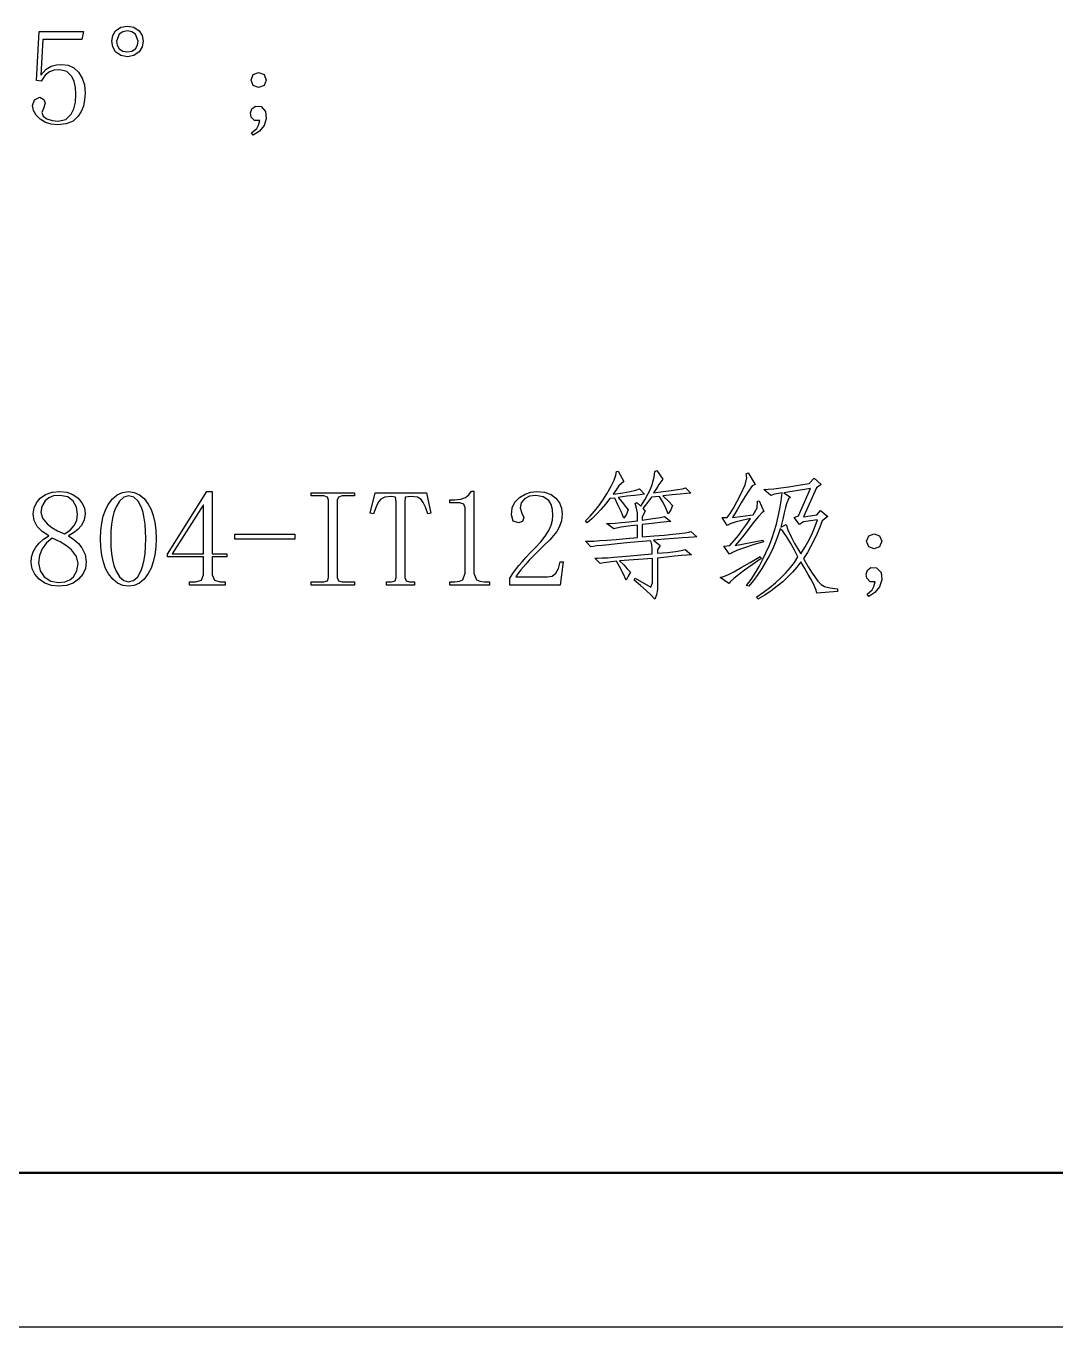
# Model space of a CAD drawing. Extents: x 0 to 420, y 0 to 297.
# Drawn here: x 107.63 to 141.07, y 0 to 42.24 of the extents above; entities that cross this region are included whole.
import ezdxf

# ---------------------------------------------------------------- set-up
doc = ezdxf.new("R2010")
doc.units = 0

msp = doc.modelspace()

# ---------------------------------------------------------------- linework, layer by layer
at = {"color": 7, "lineweight": 50}
msp.add_line((415, 5), (25, 5), dxfattribs=at)
at = {"color": 7, "lineweight": 25}
msp.add_line((0, 0), (420, 0), dxfattribs=at)
for points in [[(110.536, 42.083), (110.712, 42.201), (110.922, 42.24), (111.133, 42.201), (111.308, 42.083), (111.401, 41.929), (111.431, 41.749), (111.401, 41.565), (111.308, 41.398), (111.133, 41.28), (110.922, 41.24), (110.712, 41.28), (110.536, 41.398), (110.444, 41.565), (110.414, 41.749), (110.444, 41.929)], [(108.793, 40.995), (109.002, 40.967), (109.183, 40.882), (109.337, 40.74), (109.454, 40.552), (109.524, 40.327), (109.548, 40.065), (109.534, 39.84), (109.493, 39.64), (109.424, 39.463), (109.328, 39.311), (109.156, 39.155), (108.931, 39.061), (108.653, 39.03), (108.45, 39.05), (108.263, 39.112), (108.092, 39.214), (107.955, 39.346), (107.873, 39.495), (107.846, 39.661), (107.907, 39.846), (108.074, 39.925), (108.214, 39.854), (108.249, 39.732), (108.197, 39.565), (108.144, 39.433), (108.186, 39.311), (108.311, 39.223), (108.484, 39.17), (108.671, 39.153), (108.918, 39.21), (109.1, 39.381), (109.183, 39.554), (109.233, 39.771), (109.249, 40.03), (109.235, 40.249), (109.191, 40.439), (109.118, 40.6), (108.953, 40.765), (108.723, 40.819), (108.543, 40.802), (108.39, 40.749), (108.254, 40.64), (108.127, 40.451), (107.969, 40.468), (108.056, 42.065), (109.495, 42.065), (109.442, 41.802), (108.179, 41.802), (108.109, 40.644), (108.282, 40.841), (108.451, 40.942), (108.62, 40.982)], [(110.659, 41.977), (110.572, 41.749), (110.594, 41.618), (110.659, 41.504), (110.778, 41.425), (110.922, 41.398), (111.067, 41.425), (111.186, 41.504), (111.251, 41.618), (111.273, 41.749), (111.186, 41.977), (111.067, 42.056), (110.922, 42.083), (110.778, 42.056)], [(115.428, 40.486), (115.358, 40.311), (115.183, 40.24), (115.007, 40.311), (114.937, 40.486), (115.007, 40.661), (115.183, 40.732), (115.358, 40.661)], [(115.218, 39.17), (115.051, 39.17), (114.946, 39.284), (114.92, 39.425), (114.964, 39.547), (115.078, 39.635), (115.262, 39.626), (115.411, 39.468), (115.428, 39.232), (115.358, 39.012), (115.209, 38.828), (115.007, 38.697), (114.955, 38.767), (115.121, 38.916), (115.176, 39.019)], [(128.483, 26.404), (128.39, 26.615), (128.296, 26.802), (128.202, 26.965), (127.939, 26.948), (127.808, 26.768), (127.659, 26.579), (127.729, 26.492), (127.641, 26.299), (127.641, 26.194), (127.986, 26.246), (128.226, 26.287), (128.36, 26.316), (128.571, 26.158), (128.421, 26.145), (128.216, 26.123), (127.956, 26.093), (127.641, 26.053), (127.641, 25.65), (128.021, 25.683), (128.35, 25.714), (128.627, 25.742), (128.853, 25.767), (129.027, 25.789), (129.149, 25.809), (129.22, 25.825), (129.413, 25.65), (129.301, 25.647), (129.14, 25.638), (128.931, 25.623), (128.672, 25.603), (128.365, 25.577), (128.009, 25.544), (128.22, 25.369), (128.132, 25.229), (128.132, 25.123), (128.458, 25.151), (128.716, 25.18), (128.905, 25.212), (129.027, 25.246), (129.238, 25.071), (129.092, 25.061), (128.909, 25.045), (128.688, 25.024), (128.429, 24.998), (128.132, 24.965), (128.132, 24.141), (128.13, 23.944), (128.101, 23.774), (128.045, 23.632), (127.917, 23.769), (127.764, 23.917), (127.584, 24.076), (127.378, 24.246), (127.413, 24.316), (127.922, 24.018), (127.974, 24.158), (127.974, 24.948), (126.904, 24.878), (127.037, 24.743), (127.154, 24.62), (127.255, 24.509), (127.185, 24.373), (127.115, 24.246), (127.017, 24.463), (126.912, 24.667), (126.799, 24.86), (126.569, 24.837), (126.394, 24.813), (126.273, 24.79), (126.097, 24.965), (126.195, 24.964), (126.332, 24.968), (126.507, 24.977), (126.72, 24.992), (126.972, 25.012), (127.262, 25.038), (127.59, 25.069), (127.957, 25.106), (127.957, 25.264), (127.948, 25.391), (127.922, 25.527), (127.508, 25.489), (127.142, 25.456), (126.826, 25.426), (126.558, 25.4), (126.339, 25.377), (126.168, 25.359), (126.047, 25.345), (125.974, 25.334), (125.799, 25.509), (125.911, 25.512), (126.065, 25.519), (126.263, 25.532), (126.504, 25.549), (126.787, 25.572), (127.114, 25.6), (127.483, 25.632), (127.483, 26.036), (127.185, 26.002), (126.957, 25.97), (126.799, 25.94), (126.711, 25.913), (126.483, 26.088), (126.602, 26.092), (126.761, 26.102), (126.961, 26.12), (127.202, 26.144), (127.483, 26.176), (127.483, 26.439), (127.457, 26.584), (127.413, 26.737), (127.466, 26.772), (127.588, 26.65), (127.717, 26.851), (127.821, 27.036), (127.901, 27.202), (127.957, 27.351), (128.023, 27.597), (128.045, 27.772), (128.115, 27.808), (128.308, 27.527), (128.176, 27.351), (128.104, 27.224), (128.009, 27.088), (128.32, 27.123), (128.579, 27.156), (128.786, 27.187), (128.941, 27.217), (129.045, 27.246), (129.22, 27.071), (129.071, 27.059), (128.869, 27.04), (128.615, 27.015), (128.308, 26.983), (128.501, 26.799), (128.624, 26.667), (128.562, 26.531)], [(126.852, 27.79), (127.045, 27.457), (126.878, 27.316), (126.792, 27.185), (126.694, 27.036), (127.004, 27.086), (127.251, 27.132), (127.434, 27.174), (127.553, 27.211), (127.711, 27.036), (127.572, 27.022), (127.382, 27.001), (127.142, 26.97), (126.852, 26.93), (126.982, 26.776), (127.093, 26.642), (127.185, 26.527), (127.124, 26.391), (127.045, 26.264), (126.949, 26.476), (126.85, 26.693), (126.746, 26.913), (126.588, 26.895), (126.447, 26.718), (126.302, 26.55), (126.155, 26.392), (126.005, 26.244), (125.852, 26.106), (125.799, 26.176), (125.945, 26.323), (126.087, 26.485), (126.225, 26.66), (126.36, 26.85), (126.492, 27.053), (126.633, 27.295), (126.731, 27.496), (126.786, 27.655), (126.799, 27.772)], [(131.238, 26.369), (131.37, 26.601), (131.379, 26.808), (131.431, 26.825), (131.589, 26.474), (131.535, 26.441), (131.418, 26.318), (131.238, 26.106), (131.084, 25.902), (130.936, 25.711), (130.794, 25.533), (130.659, 25.369), (131.554, 25.544), (131.572, 25.492), (131.235, 25.391), (130.957, 25.301), (130.736, 25.22), (130.572, 25.149), (130.466, 25.088), (130.291, 25.351), (130.484, 25.369), (130.623, 25.533), (130.759, 25.703), (130.892, 25.878), (131.023, 26.059), (131.151, 26.246), (130.873, 26.186), (130.655, 26.128), (130.496, 26.072), (130.396, 26.018), (130.238, 26.281), (130.396, 26.281), (130.49, 26.414), (130.596, 26.584), (130.714, 26.791), (130.844, 27.036), (130.983, 27.344), (131.038, 27.566), (131.01, 27.702), (131.08, 27.737), (131.308, 27.351), (131.212, 27.308), (131.063, 27.106), (130.966, 26.949), (130.852, 26.759), (130.721, 26.537), (130.572, 26.281)], [(132.115, 25.913), (132.041, 25.685), (131.956, 25.463), (131.862, 25.246), (131.759, 25.034), (131.645, 24.828), (131.523, 24.626), (131.391, 24.43), (131.249, 24.239), (131.098, 24.053), (131.028, 24.071), (131.172, 24.273), (131.306, 24.48), (131.432, 24.692), (131.548, 24.909), (131.656, 25.132), (131.754, 25.359), (131.843, 25.591), (131.923, 25.828), (131.994, 26.07), (132.055, 26.317), (132.108, 26.569), (132.151, 26.826), (132.186, 27.088), (131.927, 27.04), (131.817, 27.001), (131.589, 27.194), (131.728, 27.199), (131.909, 27.215), (132.133, 27.242), (132.4, 27.279), (132.71, 27.328), (133.063, 27.386), (133.221, 27.562), (133.449, 27.351), (133.291, 27.246), (132.87, 26.299), (133.308, 26.369), (133.431, 26.509), (133.659, 26.316), (133.484, 26.176), (133.408, 25.966), (133.322, 25.759), (133.225, 25.553), (133.117, 25.349), (132.999, 25.148), (132.87, 24.948), (133.028, 24.679), (133.151, 24.48), (133.238, 24.351), (133.344, 24.22), (133.449, 24.106), (133.554, 24.043), (133.729, 23.997), (133.975, 23.965), (133.975, 23.878), (133.308, 23.825), (133.289, 23.928), (133.194, 24.132), (133.119, 24.272), (133.026, 24.437), (132.913, 24.627), (132.782, 24.843), (132.657, 24.674), (132.518, 24.51), (132.365, 24.352), (132.199, 24.198), (132.019, 24.049), (131.825, 23.905), (131.617, 23.766), (131.396, 23.632), (131.361, 23.702), (131.578, 23.853), (131.78, 24.007), (131.968, 24.164), (132.142, 24.325), (132.301, 24.489), (132.447, 24.656), (132.578, 24.827), (132.694, 25.001), (132.577, 25.227), (132.46, 25.437), (132.344, 25.632), (132.199, 25.843)], [(109.585, 24.843), (109.558, 24.632), (109.476, 24.445), (109.339, 24.281), (109.158, 24.155), (108.942, 24.078), (108.69, 24.053), (108.456, 24.078), (108.246, 24.155), (108.059, 24.281), (107.912, 24.441), (107.825, 24.617), (107.795, 24.808), (107.812, 24.997), (107.862, 25.166), (107.945, 25.316), (108.059, 25.451), (108.202, 25.574), (108.374, 25.685), (108.157, 25.823), (107.997, 25.992), (107.899, 26.187), (107.866, 26.404), (107.891, 26.593), (107.967, 26.763), (108.094, 26.913), (108.265, 27.03), (108.476, 27.1), (108.725, 27.123), (108.955, 27.1), (109.154, 27.03), (109.322, 26.913), (109.448, 26.763), (109.524, 26.593), (109.55, 26.404), (109.517, 26.2), (109.418, 26.009), (109.314, 25.891), (109.177, 25.783), (109.006, 25.685), (109.187, 25.564), (109.333, 25.435), (109.445, 25.299), (109.55, 25.079)], [(110.96, 24.053), (110.774, 24.078), (110.604, 24.154), (110.45, 24.28), (110.311, 24.457), (110.216, 24.631), (110.142, 24.833), (110.089, 25.061), (110.058, 25.316), (110.047, 25.597), (110.058, 25.86), (110.088, 26.102), (110.139, 26.323), (110.21, 26.523), (110.302, 26.702), (110.438, 26.886), (110.593, 27.018), (110.767, 27.097), (110.96, 27.123), (111.144, 27.098), (111.313, 27.022), (111.465, 26.896), (111.6, 26.72), (111.692, 26.546), (111.763, 26.346), (111.814, 26.122), (111.844, 25.872), (111.854, 25.597), (111.844, 25.322), (111.814, 25.071), (111.763, 24.844), (111.692, 24.643), (111.6, 24.465), (111.465, 24.285), (111.313, 24.156), (111.144, 24.079)], [(113.675, 24.422), (113.746, 24.246), (113.939, 24.194), (114.096, 24.194), (114.096, 24.088), (112.939, 24.088), (112.939, 24.194), (113.132, 24.194), (113.333, 24.246), (113.395, 24.422), (113.395, 25.001), (112.219, 25.001), (112.219, 25.088), (113.5, 27.123), (113.675, 27.123), (113.675, 25.106), (114.149, 25.106), (114.149, 25.001), (113.675, 25.001)], [(116.892, 26.983), (116.892, 27.088), (118.296, 27.088), (118.296, 26.983), (117.892, 26.983), (117.778, 26.948), (117.734, 26.843), (117.734, 24.334), (117.778, 24.229), (117.892, 24.194), (118.296, 24.194), (118.296, 24.088), (116.892, 24.088), (116.892, 24.194), (117.296, 24.194), (117.419, 24.229), (117.454, 24.334), (117.454, 26.843), (117.419, 26.948), (117.296, 26.983)], [(120.244, 24.088), (119.332, 24.088), (119.332, 24.194), (119.489, 24.194), (119.612, 24.229), (119.647, 24.334), (119.647, 26.79), (119.63, 26.948), (119.489, 26.965), (119.281, 26.944), (119.147, 26.878), (119.078, 26.786), (118.999, 26.628), (118.911, 26.404), (118.805, 26.422), (118.963, 27.088), (120.63, 27.088), (120.77, 26.422), (120.682, 26.404), (120.596, 26.619), (120.523, 26.774), (120.463, 26.869), (120.343, 26.941), (120.139, 26.965), (119.946, 26.948), (119.928, 26.772), (119.928, 24.334), (119.972, 24.229), (120.086, 24.194), (120.244, 24.194)], [(122.168, 27.141), (122.168, 24.474), (122.256, 24.264), (122.361, 24.211), (122.501, 24.194), (122.677, 24.194), (122.677, 24.088), (121.396, 24.088), (121.396, 24.194), (121.554, 24.194), (121.705, 24.211), (121.808, 24.264), (121.887, 24.474), (121.887, 26.597), (121.844, 26.711), (121.712, 26.755), (121.396, 26.755), (121.396, 26.86), (121.554, 26.86), (121.745, 26.878), (121.896, 26.93), (122.012, 27.018), (122.098, 27.141)], [(124.74, 26.351), (124.724, 26.545), (124.678, 26.706), (124.6, 26.834), (124.424, 26.959), (124.179, 27.001), (123.983, 26.972), (123.819, 26.886), (123.707, 26.757), (123.67, 26.597), (123.731, 26.422), (123.793, 26.281), (123.749, 26.15), (123.617, 26.106), (123.451, 26.167), (123.389, 26.369), (123.418, 26.595), (123.506, 26.782), (123.652, 26.93), (123.832, 27.038), (124.019, 27.102), (124.214, 27.123), (124.47, 27.1), (124.678, 27.03), (124.837, 26.913), (124.949, 26.761), (125.016, 26.585), (125.038, 26.386), (125.014, 26.176), (124.942, 25.965), (124.865, 25.827), (124.762, 25.693), (124.635, 25.562), (124.441, 25.373), (124.266, 25.198), (124.109, 25.039), (123.972, 24.894), (123.854, 24.764), (123.697, 24.581), (123.589, 24.444), (123.529, 24.351), (124.565, 24.351), (124.709, 24.382), (124.828, 24.474), (124.915, 24.628), (124.968, 24.843), (125.073, 24.843), (124.968, 24.088), (123.337, 24.088), (123.337, 24.316), (123.453, 24.496), (123.626, 24.72), (123.735, 24.848), (123.861, 24.987), (124.003, 25.138), (124.161, 25.299), (124.342, 25.494), (124.489, 25.681), (124.6, 25.86), (124.678, 26.032), (124.724, 26.195)], [(132.308, 26.053), (132.361, 25.886), (132.484, 25.632), (132.587, 25.441), (132.687, 25.266), (132.782, 25.106), (132.927, 25.335), (133.054, 25.561), (133.163, 25.782), (133.254, 25.998), (133.326, 26.211), (132.87, 26.141), (132.747, 26.053), (132.572, 26.281), (132.712, 26.334), (133.098, 27.229), (132.238, 27.088), (132.449, 26.948), (132.383, 26.884), (132.326, 26.729), (132.294, 26.605), (132.251, 26.437), (132.198, 26.224), (132.133, 25.965)], [(109.304, 26.386), (109.269, 26.617), (109.164, 26.816), (108.984, 26.954), (108.725, 27.001), (108.524, 26.981), (108.367, 26.923), (108.252, 26.825), (108.146, 26.645), (108.111, 26.457), (108.162, 26.266), (108.313, 26.079), (108.466, 25.962), (108.656, 25.853), (108.883, 25.755), (109.067, 25.873), (109.199, 26.018), (109.278, 26.189)], [(110.96, 26.983), (110.805, 26.941), (110.667, 26.815), (110.547, 26.606), (110.487, 26.445), (110.441, 26.263), (110.407, 26.062), (110.387, 25.839), (110.381, 25.597), (110.387, 25.342), (110.407, 25.111), (110.441, 24.904), (110.487, 24.721), (110.547, 24.562), (110.667, 24.357), (110.805, 24.234), (110.96, 24.194), (111.122, 24.234), (111.26, 24.357), (111.372, 24.562), (111.426, 24.721), (111.467, 24.904), (111.497, 25.111), (111.515, 25.342), (111.521, 25.597), (111.515, 25.839), (111.499, 26.062), (111.471, 26.263), (111.431, 26.445), (111.381, 26.606), (111.272, 26.815), (111.131, 26.941)], [(113.377, 26.685), (112.377, 25.106), (113.395, 25.106), (113.395, 26.685)], [(108.041, 24.808), (108.087, 24.553), (108.225, 24.351), (108.434, 24.22), (108.69, 24.176), (108.892, 24.195), (109.053, 24.254), (109.173, 24.351), (109.284, 24.549), (109.322, 24.79), (109.269, 25.014), (109.111, 25.229), (108.947, 25.365), (108.737, 25.494), (108.48, 25.615), (108.293, 25.457), (108.155, 25.264), (108.07, 25.044)], [(114.407, 25.579), (114.407, 25.737), (116.354, 25.737), (116.354, 25.579)], [(135.412, 25.509), (135.342, 25.334), (135.167, 25.264), (134.991, 25.334), (134.921, 25.509), (134.991, 25.685), (135.167, 25.755), (135.342, 25.685)], [(131.501, 24.948), (131.209, 24.745), (130.963, 24.57), (130.765, 24.422), (130.613, 24.301), (130.507, 24.207), (130.449, 24.141), (130.168, 24.334), (130.272, 24.363), (130.421, 24.425), (130.615, 24.522), (130.854, 24.654), (131.138, 24.819), (131.466, 25.018)], [(135.202, 24.194), (135.035, 24.194), (134.93, 24.308), (134.904, 24.448), (134.947, 24.571), (135.061, 24.658), (135.246, 24.65), (135.395, 24.492), (135.412, 24.255), (135.342, 24.036), (135.193, 23.851), (134.991, 23.72), (134.939, 23.79), (135.105, 23.939), (135.16, 24.042)]]:
    msp.add_lwpolyline(points, close=True, dxfattribs=at)

doc.saveas('drawing.dxf')
